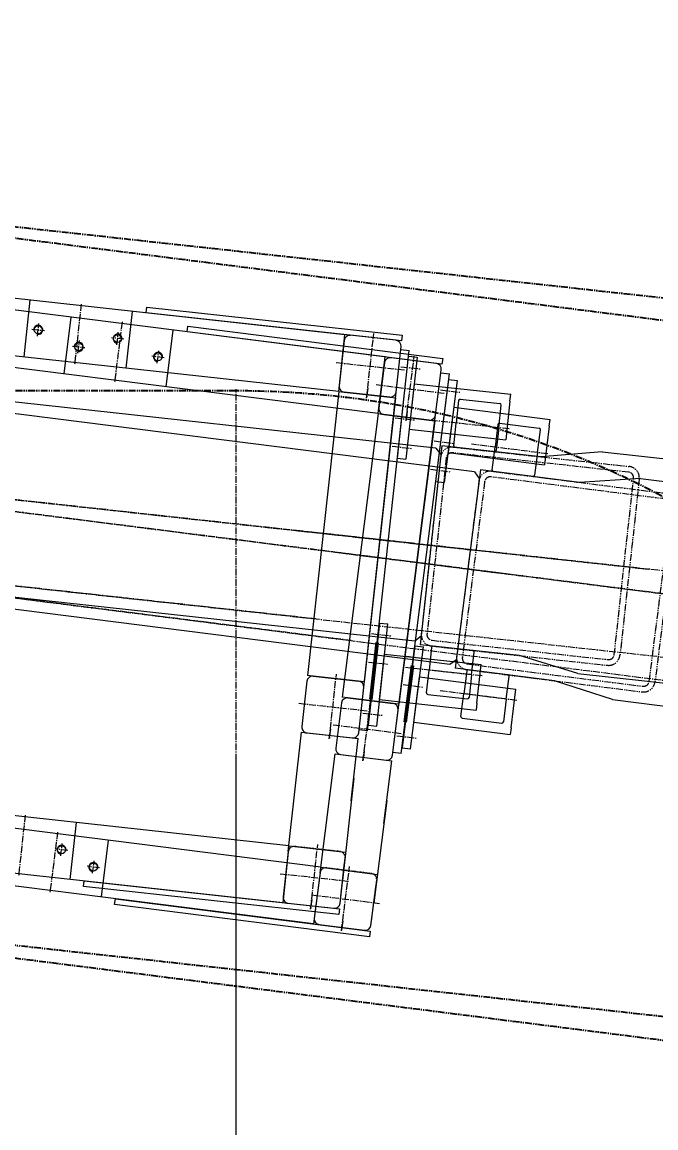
# Model space of a CAD drawing. Header units: millimetres. Extents: x -50460 to 50460, y -35640 to 35640.
# Drawn here: x 17131 to 18241, y -4405 to -2469 of the extents above; entities that cross this region are included whole.
import ezdxf

# ---------------------------------------------------------------- set-up
doc = ezdxf.new("R2010")
doc.units = ezdxf.units.MM
doc.set_wipeout_variables(frame=1)
for name, pattern in [('双点画线', [22, 12, -2, 2, -2, 2, -2]), ('点画线', [18, 12, -2, 2, -2]), ('虚线', [2, 1, -1])]:
    doc.linetypes.add(name, pattern=pattern)
doc.layers.get('0').update_dxf_attribs({"lineweight": 35})
for name, color, linetype, lineweight in [('1', 4, 'Continuous', 18), ('7', 30, '双点画线', 18), ('ACADSichtbare Kanten(DIN_Schmid)', 7, 'Continuous', 50), ('EB0', 7, 'Continuous', 15), ('EB0_1', 7, 'Continuous', 15), ('中心线层', 1, '点画线', 18), ('尺寸线层', 4, 'Continuous', 18), ('粗实线层', 7, 'Continuous', 15), ('粗实线层_1', 7, 'Continuous', 15), ('虚线层', 100, '虚线', 18)]:
    doc.layers.add(name, color=color, linetype=linetype, lineweight=lineweight)
doc.styles.get("Standard").update_dxf_attribs({"font": ''})
doc.styles.get('Standard').set_extended_font_data('宋体')
doc.dimstyles.new('AM_DEMATIC$0', dxfattribs={"dimscale": 120, "dimtxt": 3, "dimasz": 1.5, "dimexe": 1, "dimexo": 0, "dimgap": 1, "dimtad": 1, "dimdsep": 46, "dimtxsty": 'Standard', "dimblk": '_CAXARROW', "dimcen": 0, "dimdle": 3, "dimclrd": 256, "dimclre": 256, "dimclrt": 2, "dimadec": 0, "dimazin": 2, "dimtfac": 0.707107, "dimtdec": 3, "dimtmove": 0, "dimatfit": 3, "dimfxl": 1, "dimfrac": 2, "dimtolj": 1, "dimlwd": 18, "dimarcsym": 0})

# ---------------------------------------------------------------- blocks, each defined once
blk = doc.blocks.new('*X513')
at = {"layer": '尺寸线层', "linetype": 'Continuous', "lineweight": 18, "transparency": 16777216}
for points in [[(22089.9, -1589.7), (22112.4, -1769.7), (22067.4, -1769.7)], [(22089.9, -15589.7), (22112.4, -15409.7), (22067.4, -15409.7)]]:
    blk.add_hatch(color=256, dxfattribs=at).paths.add_polyline_path(points, flags=0)
at = {"layer": '尺寸线层', "transparency": 16777216}
for p, q in [((14580.3, -1589.7), (22209.9, -1589.7)), ((14580.3, -15589.7), (22209.9, -15589.7))]:
    blk.add_line(p, q, dxfattribs=at)
at = {"layer": '尺寸线层', "linetype": 'Continuous', "lineweight": 18, "transparency": 16777216}
blk.add_line((22089.9, -1589.7), (22089.9, -15589.7), dxfattribs=at)
at = {"layer": '尺寸线层', "color": 2, "transparency": 16777216, "insert": (21789.9, -8576.7), "char_height": 360, "width": 2392, "attachment_point": 5, "rotation": 90, "line_spacing_factor": 1.37}
blk.add_mtext('14000', dxfattribs=at)
blk = doc.blocks.new('_CAXARROW')
blk.add_hatch(color=0).paths.add_polyline_path([(0, 0), (-1, 0.125), (-1, -0.125)], flags=0)
blk = doc.blocks.new('*X568')
at = {"layer": '中心线层', "linetype": '点画线', "lineweight": 18}
blk.add_line((-93.4, -301.6), (1664, -494.3), dxfattribs=at)
blk = doc.blocks.new('*X570')
at = {"layer": '1', "linetype": '点画线', "lineweight": 18}
for p, q in [((-10.9, 1.2), (10.9, -1.2)), ((-1.2, -10.9), (1.2, 10.9))]:
    blk.add_line(p, q, dxfattribs=at)
at = {"layer": 'EB0'}
blk.add_circle((0, 0), 6.92, dxfattribs=at)
blk.add_arc((0, 0), 8, 263.7431, 183.7431, dxfattribs=at)
blk = doc.blocks.new('*X571')
at = {"layer": '1', "linetype": '点画线', "lineweight": 18}
for p, q in [((10.9, -1.2), (-10.9, 1.2)), ((-1.2, -10.9), (1.2, 10.9))]:
    blk.add_line(p, q, dxfattribs=at)
at = {"layer": 'EB0'}
blk.add_circle((0, 0), 6.92, dxfattribs=at)
blk.add_arc((0, 0), 8, 343.7431, 263.7431, dxfattribs=at)
blk = doc.blocks.new('*X573')
at = {"layer": '1', "linetype": '点画线', "lineweight": 18}
for p, q in [((10.9, -1.2), (-10.9, 1.2)), ((-1.2, -10.9), (1.2, 10.9))]:
    blk.add_line(p, q, dxfattribs=at)
at = {"layer": 'EB0'}
blk.add_circle((0, 0), 6.92, dxfattribs=at)
blk.add_arc((0, 0), 8, 343.7431, 263.7431, dxfattribs=at)
blk = doc.blocks.new('*X569')
at = {"layer": 'EB0'}
for p, q in [((1350.1, -72.6), (8.2, 74.6)), ((1339.2, -172), (-2.7, -24.9)), ((1339.2, -172), (1350.1, -72.6)), ((1252, -967.2), (-89.9, -820.1)), ((1241.1, -1066.6), (-100.8, -919.5)), ((1252, -967.2), (1241.1, -1066.6))]:
    blk.add_line(p, q, dxfattribs=at)
at = {"layer": 'EB0', "color": 7}
for p, q in [((798.4, -12.1), (787.5, -111.5)), ((977.4, -31.7), (966.5, -131.1)), ((879.3, -926.3), (868.4, -1025.8))]:
    blk.add_line(p, q, dxfattribs=at)
at = {"layer": '中心线层', "linetype": '点画线', "lineweight": 18}
for p, q in [((888.2, -18.9), (876.7, -124.3)), ((790.1, -913.6), (778.6, -1018.9))]:
    blk.add_line(p, q, dxfattribs=at)
for points in [[(812, -71.9), (812.4, -72), (812.8, -72), (813.3, -72), (813.7, -71.9), (814.1, -71.9), (814.5, -71.8), (814.9, -71.7), (815.3, -71.6), (815.7, -71.5), (816.1, -71.3), (816.5, -71.1), (816.8, -70.9), (817.2, -70.7), (817.5, -70.5), (817.9, -70.2), (818.2, -69.9), (818.5, -69.7), (818.8, -69.4), (819.1, -69), (819.3, -68.7), (819.6, -68.4), (819.8, -68), (820, -67.6), (820.2, -67.3), (820.3, -66.9), (820.5, -66.5), (820.6, -66.1), (820.7, -65.7), (820.8, -65.3), (820.8, -64.8), (812, -71.9), (812.1, -70.8), (806, -63.2), (806, -63.6), (806, -63.9), (806, -64.3), (806, -64.7), (806, -65), (806.1, -65.4), (806.2, -65.7), (806.3, -66.1), (806.4, -66.4), (806.5, -66.8), (806.7, -67.1), (806.9, -67.4), (807.1, -67.7), (807.3, -68), (807.5, -68.3), (807.7, -68.6), (808, -68.8), (808.2, -69.1), (808.5, -69.3), (808.8, -69.6), (809.1, -69.8), (809.4, -69.9), (809.7, -70.1), (810, -70.3), (810.4, -70.4), (810.7, -70.5), (811, -70.6), (811.4, -70.7), (811.8, -70.8), (812.1, -70.8), (806, -63.2), (804.9, -63.1), (813.7, -56), (813.3, -56), (812.9, -56), (812.5, -56), (812.1, -56), (811.7, -56.1), (811.2, -56.1), (810.8, -56.2), (810.4, -56.4), (810, -56.5), (809.6, -56.6), (809.3, -56.8), (808.9, -57), (808.5, -57.2), (808.2, -57.5), (807.9, -57.7), (807.5, -58), (807.2, -58.3), (806.9, -58.6), (806.7, -58.9), (806.4, -59.2), (806.2, -59.6), (806, -59.9), (805.8, -60.3), (805.6, -60.7), (805.4, -61.1), (805.3, -61.5), (805.2, -61.9), (805.1, -62.3), (805, -62.7), (804.9, -63.1), (820.8, -64.8), (820.9, -64.4), (820.9, -64), (820.9, -63.6), (820.8, -63.2), (820.8, -62.8), (820.7, -62.3), (820.6, -61.9), (820.5, -61.5), (820.4, -61.1), (820.2, -60.8), (820, -60.4), (819.8, -60), (819.6, -59.6), (819.4, -59.3), (819.1, -59), (818.8, -58.6), (818.6, -58.3), (818.2, -58.1), (817.9, -57.8), (817.6, -57.5), (817.3, -57.3), (816.9, -57.1), (816.5, -56.9), (816.2, -56.7), (815.8, -56.5), (815.4, -56.4), (815, -56.3), (814.6, -56.2), (814.2, -56.1)], [(944.1, -78.4), (944, -78.8), (944, -79.2), (944, -79.6), (944.1, -80), (944.1, -80.4), (944.2, -80.9), (944.3, -81.3), (944.4, -81.7), (944.6, -82.1), (944.7, -82.5), (944.9, -82.8), (945.1, -83.2), (945.3, -83.6), (945.5, -83.9), (945.8, -84.2), (946.1, -84.6), (946.4, -84.9), (946.7, -85.2), (947, -85.4), (947.3, -85.7), (947.6, -85.9), (948, -86.1), (948.4, -86.3), (948.7, -86.5), (949.1, -86.7), (949.5, -86.8), (949.9, -86.9), (950.3, -87), (950.7, -87.1), (951.2, -87.2), (951.2, -87.2), (951.3, -86.1), (951.3, -86.1), (951.6, -86.1), (952, -86.1), (952.4, -86.1), (952.7, -86.1), (953.1, -86.1), (953.4, -86), (953.8, -85.9), (954.1, -85.8), (954.5, -85.7), (954.8, -85.6), (955.1, -85.4), (955.5, -85.2), (955.8, -85), (956.1, -84.8), (956.4, -84.6), (956.6, -84.4), (956.9, -84.1), (957.2, -83.9), (957.4, -83.6), (957.6, -83.3), (957.8, -83), (958, -82.7), (958.2, -82.4), (958.3, -82.1), (958.5, -81.7), (958.6, -81.4), (958.7, -81.1), (958.8, -80.7), (958.9, -80.3), (958.9, -80), (958.9, -80), (960, -80.1), (960, -80.1), (960, -79.7), (960, -79.3), (960, -78.8), (960, -78.4), (959.9, -78), (959.9, -77.6), (959.8, -77.2), (959.7, -76.8), (959.5, -76.4), (959.4, -76), (959.2, -75.6), (959, -75.3), (958.8, -74.9), (958.5, -74.6), (958.3, -74.2), (958, -73.9), (957.7, -73.6), (957.4, -73.3), (957.1, -73), (956.8, -72.8), (956.4, -72.5), (956.1, -72.3), (955.7, -72.1), (955.3, -71.9), (954.9, -71.8), (954.5, -71.6), (954.1, -71.5), (953.7, -71.4), (953.3, -71.3), (952.9, -71.3), (952.9, -71.3), (952.5, -71.2), (952.1, -71.2), (951.7, -71.2), (951.2, -71.3), (950.8, -71.3), (950.4, -71.4), (950, -71.5), (949.6, -71.6), (949.2, -71.7), (948.8, -71.9), (948.4, -72.1), (948.1, -72.3), (947.7, -72.5), (947.4, -72.7), (947, -73), (946.7, -73.3), (946.4, -73.5), (946.1, -73.9), (945.8, -74.2), (945.6, -74.5), (945.3, -74.8), (945.1, -75.2), (944.9, -75.6), (944.7, -75.9), (944.6, -76.3), (944.4, -76.7), (944.3, -77.1), (944.2, -77.5), (944.1, -77.9)], [(846, -973), (846, -973.4), (845.9, -973.8), (846, -974.3), (846, -974.7), (846, -975.1), (846.1, -975.5), (846.2, -975.9), (846.3, -976.3), (846.5, -976.7), (846.6, -977.1), (846.8, -977.5), (847, -977.8), (847.2, -978.2), (847.5, -978.5), (847.7, -978.9), (848, -979.2), (848.3, -979.5), (848.6, -979.8), (848.9, -980.1), (849.2, -980.3), (849.6, -980.6), (849.9, -980.8), (850.3, -981), (850.7, -981.2), (851, -981.3), (851.4, -981.5), (851.8, -981.6), (852.3, -981.7), (852.7, -981.8), (853.1, -981.8), (853.1, -981.8), (853.2, -980.7), (853.2, -980.7), (853.6, -980.8), (853.9, -980.8), (854.3, -980.8), (854.6, -980.8), (855, -980.7), (855.4, -980.6), (855.7, -980.6), (856.1, -980.5), (856.4, -980.3), (856.7, -980.2), (857.1, -980), (857.4, -979.9), (857.7, -979.7), (858, -979.5), (858.3, -979.3), (858.6, -979), (858.8, -978.8), (859.1, -978.5), (859.3, -978.2), (859.5, -978), (859.7, -977.7), (859.9, -977.4), (860.1, -977), (860.3, -976.7), (860.4, -976.4), (860.5, -976), (860.6, -975.7), (860.7, -975.3), (860.8, -975), (860.8, -974.6), (860.8, -974.6), (861.9, -974.7), (861.9, -974.7), (861.9, -974.3), (861.9, -973.9), (861.9, -973.5), (861.9, -973.1), (861.9, -972.7), (861.8, -972.2), (861.7, -971.8), (861.6, -971.4), (861.4, -971), (861.3, -970.6), (861.1, -970.3), (860.9, -969.9), (860.7, -969.5), (860.4, -969.2), (860.2, -968.9), (859.9, -968.5), (859.6, -968.2), (859.3, -967.9), (859, -967.7), (858.7, -967.4), (858.3, -967.2), (858, -967), (857.6, -966.8), (857.2, -966.6), (856.8, -966.4), (856.5, -966.3), (856.1, -966.2), (855.6, -966.1), (855.2, -966), (854.8, -965.9), (854.8, -965.9), (854.4, -965.9), (854, -965.9), (853.6, -965.9), (853.1, -965.9), (852.7, -966), (852.3, -966), (851.9, -966.1), (851.5, -966.3), (851.1, -966.4), (850.7, -966.5), (850.3, -966.7), (850, -966.9), (849.6, -967.1), (849.3, -967.4), (848.9, -967.6), (848.6, -967.9), (848.3, -968.2), (848, -968.5), (847.8, -968.8), (847.5, -969.1), (847.3, -969.5), (847, -969.8), (846.8, -970.2), (846.7, -970.6), (846.5, -971), (846.4, -971.4), (846.2, -971.8), (846.1, -972.2), (846.1, -972.6)]]:
    blk.add_wipeout(points).dxf.layer = 'EB0'
at = {"layer": 'EB0'}
for name, p in [('*X570', (812.9, -64)), ('*X571', (952, -79.2)), ('*X573', (853.9, -973.9))]:
    blk.add_blockref(name, p, dxfattribs=at)
blk = doc.blocks.new('*X578')
at = {"layer": 'ACADSichtbare Kanten(DIN_Schmid)', "linetype": 'Continuous', "lineweight": 50}
blk.add_line((15, -459.6), (4.1, -559), dxfattribs=at)
at = {"layer": 'EB0'}
blk.add_line((-26.1, -697), (-45.7, -876), dxfattribs=at)
at = {"layer": 'EB0_1'}
blk.add_line((3.1, -568.5), (1.3, -584.4), dxfattribs=at)
at = {"layer": '中心线层'}
for p, q in [((-3.5, -31.7), (8.9, 81.4)), ((-68.9, -628.2), (-56.5, -515)), ((-101.6, -926.4), (-89.2, -813.2))]:
    blk.add_line(p, q, dxfattribs=at)
at = {"layer": '中心线层', "linetype": '点画线', "lineweight": 18}
for p, q in [((-56.7, 30.6), (62.9, 17.5)), ((-1.6, -14.4), (-3.5, -31.8)), ((79.3, -286.1), (-121.6, -264)), ((-122.1, -565.8), (-2.5, -578.9)), ((-67, -610.8), (-68.9, -628.2)), ((-154.8, -864), (-35.2, -877.1)), ((-99.7, -909), (-101.6, -926.4))]:
    blk.add_line(p, q, dxfattribs=at)
at = {"layer": '粗实线层'}
for p, q in [((47.9, 69.5), (-31.7, 78.2)), ((-42.7, 69.3), (-51.4, -10.2)), ((48, -21.1), (56.7, 58.4)), ((-16.9, -612.5), (56.2, 53.5)), ((-1.9, -614.2), (71.1, 51.8)), ((56.2, 53.5), (71.1, 51.8)), ((-52.5, -20.1), (-107, -517.2)), ((-52.5, -20.1), (-42.6, -21.2)), ((37, -29.9), (-42.6, -21.2)), ((-42.6, -21.2), (37, -29.9)), ((46.9, -31), (-7.6, -528.1)), ((37, -29.9), (46.9, -31)), ((-97.1, -518.2), (-107, -517.2)), ((-97.1, -518.2), (-17.5, -527)), ((-17.5, -527), (-97.1, -518.2)), ((-108.1, -527.1), (-116.8, -606.6)), ((-7.6, -528.1), (-17.5, -527)), ((-17.4, -617.5), (-8.7, -538)), ((-140.8, -825.3), (-117.9, -616.6)), ((-108, -617.6), (-28.4, -626.4)), ((-1.9, -614.2), (-16.9, -612.5)), ((-30.5, -736.8), (-18.5, -627.5)), ((-140.8, -825.3), (-149.5, -904.8)), ((-50.1, -915.7), (-41.4, -836.2)), ((-140.7, -915.9), (-61.1, -924.6))]:
    blk.add_line(p, q, dxfattribs=at)
for centre, start, end in [((-32.8, 68.2), 83.7431, 173.7431), ((46.8, 59.5), 353.7431, 83.7431), ((-41.5, -11.3), 173.7431, 263.7431), ((38, -20), 263.7431, 353.7431), ((-98.1, -528.2), 83.7431, 173.7431), ((-18.6, -536.9), 353.7431, 83.7431), ((-106.9, -607.7), 173.7431, 263.7431), ((-27.3, -616.4), 263.7431, 353.7431), ((-139.6, -905.9), 173.7431, 263.7431), ((-60, -914.6), 263.7431, 353.7431)]:
    blk.add_arc(centre, 10, start, end, dxfattribs=at)
at = {"layer": '粗实线层_1'}
for p, q in [((-117.9, -616.6), (-18.5, -627.5)), ((-139.7, -815.4), (-40.3, -826.3))]:
    blk.add_line(p, q, dxfattribs=at)
at = {"layer": '虚线层'}
for p, q in [((-50.2, -825.2), (-129.8, -816.5)), ((-49, -905.8), (-42.5, -846.1))]:
    blk.add_line(p, q, dxfattribs=at)
for centre, start, end in [((-130.8, -826.4), 83.7431, 173.7431), ((-51.3, -835.1), 353.7431, 83.7431)]:
    blk.add_arc(centre, 10, start, end, dxfattribs=at)
blk = doc.blocks.new('*X580')
at = {"layer": 'EB0'}
for p, q in [((-448.4, 39.1), (-447.3, 49)), ((-1.1, -9.9), (-448.4, 39.1)), ((-447.3, 49), (0, 0)), ((0, 0), (-1.1, -9.9))]:
    blk.add_line(p, q, dxfattribs=at)
blk = doc.blocks.new('*X582')
at = {"layer": 'EB0'}
for p, q in [((-448.4, 39.1), (-447.3, 49)), ((-1.1, -9.9), (-448.4, 39.1)), ((-447.3, 49), (0, 0)), ((0, 0), (-1.1, -9.9))]:
    blk.add_line(p, q, dxfattribs=at)
blk = doc.blocks.new('*X588')
at = {"layer": '粗实线层'}
for p, q in [((-154.5, 150.7), (-163.2, 71.2)), ((-154.5, 150.7), (14.5, 132.2)), ((13.2, 120.3), (5.8, 52.7)), ((13.2, 120.3), (14.5, 132.2)), ((-163.2, 71.2), (5.8, 52.7))]:
    blk.add_line(p, q, dxfattribs=at)
blk = doc.blocks.new('*X587')
at = {"layer": '中心线层', "linetype": '点画线', "lineweight": 18}
for p, q in [((-193.5, 182.2), (-157.8, 178.3)), ((-203.3, 92.7), (-167.6, 88.8)), ((-208.8, 43), (-173.1, 39.1))]:
    blk.add_line(p, q, dxfattribs=at)
at = {"layer": '中心线层'}
blk.add_line((-3.6, 73.3), (-137.9, 88.1), dxfattribs=at)
at = {"layer": '粗实线层'}
for p, q in [((-199.3, 21.9), (-179.7, 200.8)), ((-164.8, 199.1), (-184.4, 20.2)), ((-179.7, 200.8), (-164.8, 199.1)), ((-92.1, 123.3), (-96.5, 83.5)), ((-89.3, 125.5), (-19.8, 117.9)), ((-21.9, 75.3), (-17.6, 115.1)), ((-100.8, 43.7), (-96.5, 83.5)), ((-21.9, 75.3), (-26.3, 35.6)), ((-29, 33.4), (-98.6, 41)), ((-199.3, 21.9), (-184.4, 20.2))]:
    blk.add_line(p, q, dxfattribs=at)
for centre, start, end in [((-89.6, 123), 83.7431, 173.7431), ((-20.1, 115.4), 353.7431, 83.7431), ((-98.3, 43.5), 173.743, 263.7431), ((-28.8, 35.8), 263.7432, 353.7431)]:
    blk.add_arc(centre, 2.5, start, end, dxfattribs=at)
at = {"layer": '粗实线层_1'}
blk.add_blockref('*X588', (-15.4, 1.7), dxfattribs=at)
blk = doc.blocks.new('*X590')
at = {"layer": '粗实线层'}
for p, q in [((-183.5, -113.7), (-174.8, -34.2)), ((-174.8, -34.2), (-5.8, -52.7)), ((-13.2, -120.3), (-5.8, -52.7)), ((-183.5, -113.7), (-14.5, -132.2)), ((-13.2, -120.3), (-14.5, -132.2))]:
    blk.add_line(p, q, dxfattribs=at)
blk = doc.blocks.new('*X589')
at = {"layer": '中心线层', "linetype": '点画线', "lineweight": 18}
for p, q in [((-213.2, 3.3), (-177.4, -0.7)), ((-218.6, -46.5), (-182.9, -50.4)), ((-40.2, -68.5), (-109.8, -60.9)), ((-40.2, -68.5), (-109.8, -60.9)), ((-228.4, -135.9), (-192.7, -139.8))]:
    blk.add_line(p, q, dxfattribs=at)
at = {"layer": '中心线层'}
blk.add_line((-19.4, -70.8), (-153.7, -56.1), dxfattribs=at)
at = {"layer": '粗实线层'}
for p, q in [((-199.3, 21.9), (-218.9, -157.1)), ((-204, -158.7), (-184.4, 20.2)), ((-199.3, 21.9), (-184.4, 20.2)), ((-35.6, -26.3), (-105.1, -18.7)), ((-107.9, -20.9), (-112.3, -60.6)), ((-37.7, -68.8), (-33.4, -29)), ((-116.6, -100.4), (-112.3, -60.6)), ((-37.7, -68.8), (-42.1, -108.6)), ((-114.4, -103.1), (-44.8, -110.8)), ((-218.9, -157.1), (-204, -158.7))]:
    blk.add_line(p, q, dxfattribs=at)
for centre, start, end in [((-105.4, -21.1), 83.7432, 173.7435), ((-35.9, -28.8), 353.7432, 83.7431), ((-114.1, -100.7), 173.7431, 263.7431), ((-44.6, -108.3), 263.7432, 353.7432)]:
    blk.add_arc(centre, 2.5, start, end, dxfattribs=at)
at = {"layer": '粗实线层_1'}
blk.add_blockref('*X590', (-15.4, 1.7), dxfattribs=at)
blk = doc.blocks.new('*X591')
at = {"layer": '7'}
for p, q in [((2392.2, 77.7), (2358.4, -230.4)), ((2721.3, 51.7), (2413.2, 85.5)), ((2414.3, 95.4), (2722.4, 61.7)), ((2402.2, 76.7), (2368.4, -231.5)), ((2696.4, -267.5), (2730.2, 40.7)), ((2740.1, 39.6), (2706.4, -268.6)), ((2377.2, -242.5), (2685.4, -276.3)), ((2376.1, -252.5), (2684.3, -286.3))]:
    blk.add_line(p, q, dxfattribs=at)
for centre, radius, start, end in [((2412.1, 75.6), 20, 83.7431, 173.7431), ((2412.1, 75.6), 10, 83.7431, 173.7431), ((2720.3, 41.8), 20, 353.7431, 83.7431), ((2720.3, 41.8), 10, 353.7432, 83.7431), ((2378.3, -232.6), 20, 173.7431, 263.7431), ((2378.3, -232.6), 10, 173.7431, 263.7431), ((2686.5, -266.4), 20, 263.7431, 353.7431), ((2686.5, -266.4), 10, 263.7431, 353.7431)]:
    blk.add_arc(centre, radius, start, end, dxfattribs=at)
at = {"layer": '中心线层', "linetype": '点画线', "lineweight": 18}
blk.add_line((2338.5, -72.3), (2756.2, -118.1), dxfattribs=at)
blk = doc.blocks.new('*X567')
at = {"layer": 'EB0'}
for name, p in [('*X568', (-736.6, 392.6)), ('*X587', (1000.4, 36.2)), ('*X589', (968.8, -252.1))]:
    blk.add_blockref(name, p, dxfattribs=at)
blk.add_blockref('*X569', (-641, 346.9), dxfattribs=at)
at = {"layer": '中心线层'}
blk.add_line((657.6, -223), (-690.3, -75.2), dxfattribs=at)
at = {"layer": 'EB0'}
for name, p in [('*X580', (809.6, 273.4)), ('*X578', (750.7, 195.1)), ('*X582', (699.5, -730.6))]:
    blk.add_blockref(name, p, dxfattribs=at)
at = {"layer": '粗实线层_1'}
blk.add_blockref('*X591', (-1515.5, -17.9), dxfattribs=at)
blk = doc.blocks.new('*X592')
at = {"layer": 'EB0_1'}
for p, q in [((-741.9, 252.4), (-2441.7, 438.7)), ((-731.4, 256.2), (-769.6, -91.7)), ((-741.9, 252.4), (-733.1, 241.3)), ((-557.5, 237.2), (-731.4, 256.2)), ((-450.9, 245.6), (-557.5, 237.2)), ((-450.9, 245.6), (1.4, 196)), ((-779, -85.6), (-2478.8, 100.8)), ((-767.9, -76.8), (-779, -85.6)), ((-595.6, -110.7), (-769.6, -91.7)), ((-493.4, -142.1), (-595.6, -110.7)), ((-493.4, -142.1), (-41.1, -191.7))]:
    blk.add_line(p, q, dxfattribs=at)
at = {"layer": '中心线层'}
blk.add_line((201.2, -22.1), (-3507.7, 384.6), dxfattribs=at)
blk = doc.blocks.new('*X566')
at = {"layer": '尺寸线层'}
blk.add_blockref('*X567', (-1506, 165.1), dxfattribs=at)
at = {"layer": '7', "linetype": '双点画线', "lineweight": 25}
for p, q in [((-4267.1, 945.7), (867.2, 382.8)), ((-4403.3, -296.9), (731, -859.8))]:
    blk.add_line(p, q, dxfattribs=at)
at = {"layer": '中心线层', "linetype": '点画线', "lineweight": 18}
blk.add_line((-4378, 329.1), (817.6, -240.5), dxfattribs=at)
at = {"layer": '粗实线层'}
blk.add_blockref('*X592', (104.4, -11.4), dxfattribs=at)
blk = doc.blocks.new('*X601')
at = {"layer": '中心线层', "linetype": '点画线', "lineweight": 18}
blk.add_line((-98.5, -300), (1655.4, -522.2), dxfattribs=at)
blk = doc.blocks.new('*X603')
at = {"layer": '1', "linetype": '点画线', "lineweight": 18}
for p, q in [((-10.9, 1.4), (10.9, -1.4)), ((-1.4, -10.9), (1.4, 10.9))]:
    blk.add_line(p, q, dxfattribs=at)
at = {"layer": 'EB0'}
blk.add_circle((0, 0), 6.92, dxfattribs=at)
blk.add_arc((0, 0), 8, 262.7792, 182.7792, dxfattribs=at)
blk = doc.blocks.new('*X604')
at = {"layer": '1', "linetype": '点画线', "lineweight": 18}
for p, q in [((10.9, -1.4), (-10.9, 1.4)), ((-1.4, -10.9), (1.4, 10.9))]:
    blk.add_line(p, q, dxfattribs=at)
at = {"layer": 'EB0'}
blk.add_circle((0, 0), 6.92, dxfattribs=at)
blk.add_arc((0, 0), 8, 342.7792, 262.7792, dxfattribs=at)
blk = doc.blocks.new('*X606')
at = {"layer": '1', "linetype": '点画线', "lineweight": 18}
for p, q in [((10.9, -1.4), (-10.9, 1.4)), ((-1.4, -10.9), (1.4, 10.9))]:
    blk.add_line(p, q, dxfattribs=at)
at = {"layer": 'EB0'}
blk.add_circle((0, 0), 6.92, dxfattribs=at)
blk.add_arc((0, 0), 8, 342.7792, 262.7792, dxfattribs=at)
blk = doc.blocks.new('*X602')
at = {"layer": 'EB0'}
for p, q in [((1348.7, -95.3), (9.4, 74.4)), ((1336.2, -194.5), (-3.1, -24.8)), ((1336.2, -194.5), (1348.7, -95.3)), ((1235.6, -988.1), (-103.7, -818.5)), ((1223, -1087.3), (-116.3, -917.7)), ((1235.6, -988.1), (1223, -1087.3))]:
    blk.add_line(p, q, dxfattribs=at)
at = {"layer": 'EB0', "color": 7}
for p, q in [((798.1, -25.5), (785.5, -124.7)), ((976.7, -48.1), (964.1, -147.4)), ((863.6, -941), (851, -1040.2))]:
    blk.add_line(p, q, dxfattribs=at)
at = {"layer": '中心线层', "linetype": '点画线', "lineweight": 18}
for p, q in [((887.8, -33.9), (874.5, -139)), ((774.7, -926.7), (761.3, -1031.9))]:
    blk.add_line(p, q, dxfattribs=at)
for points in [[(810.7, -85.6), (811.1, -85.6), (811.5, -85.6), (811.9, -85.6), (812.3, -85.6), (812.8, -85.6), (813.2, -85.5), (813.6, -85.4), (814, -85.3), (814.4, -85.2), (814.8, -85), (815.2, -84.8), (815.5, -84.7), (815.9, -84.4), (816.2, -84.2), (816.6, -84), (816.9, -83.7), (817.2, -83.4), (817.5, -83.1), (817.8, -82.8), (818, -82.5), (818.3, -82.1), (818.5, -81.8), (818.7, -81.4), (818.9, -81), (819.1, -80.7), (819.2, -80.3), (819.4, -79.9), (819.5, -79.5), (819.6, -79.1), (819.6, -78.6), (810.7, -85.6), (810.8, -84.5), (804.8, -76.8), (804.8, -77.1), (804.8, -77.5), (804.8, -77.9), (804.8, -78.2), (804.8, -78.6), (804.9, -78.9), (805, -79.3), (805.1, -79.6), (805.2, -80), (805.3, -80.3), (805.4, -80.6), (805.6, -81), (805.8, -81.3), (806, -81.6), (806.2, -81.9), (806.4, -82.2), (806.7, -82.4), (806.9, -82.7), (807.2, -82.9), (807.5, -83.1), (807.8, -83.4), (808.1, -83.6), (808.4, -83.7), (808.7, -83.9), (809.1, -84), (809.4, -84.2), (809.7, -84.3), (810.1, -84.4), (810.5, -84.4), (810.8, -84.5), (804.8, -76.8), (803.7, -76.6), (812.7, -69.7), (812.3, -69.7), (811.8, -69.6), (811.4, -69.6), (811, -69.7), (810.6, -69.7), (810.2, -69.8), (809.8, -69.9), (809.4, -70), (809, -70.1), (808.6, -70.3), (808.2, -70.4), (807.8, -70.6), (807.5, -70.8), (807.1, -71.1), (806.8, -71.3), (806.5, -71.6), (806.1, -71.9), (805.8, -72.2), (805.6, -72.5), (805.3, -72.8), (805.1, -73.1), (804.8, -73.5), (804.6, -73.9), (804.4, -74.2), (804.3, -74.6), (804.1, -75), (804, -75.4), (803.9, -75.8), (803.8, -76.2), (803.7, -76.6), (819.6, -78.6), (819.7, -78.2), (819.7, -77.8), (819.7, -77.4), (819.7, -77), (819.6, -76.6), (819.5, -76.1), (819.4, -75.7), (819.3, -75.3), (819.2, -74.9), (819.1, -74.5), (818.9, -74.2), (818.7, -73.8), (818.5, -73.4), (818.2, -73.1), (818, -72.7), (817.7, -72.4), (817.5, -72.1), (817.2, -71.8), (816.8, -71.5), (816.5, -71.3), (816.2, -71), (815.8, -70.8), (815.5, -70.6), (815.1, -70.4), (814.7, -70.2), (814.3, -70.1), (813.9, -70), (813.5, -69.9), (813.1, -69.8)], [(942.6, -94.2), (942.6, -94.6), (942.6, -95.1), (942.6, -95.5), (942.6, -95.9), (942.6, -96.3), (942.7, -96.7), (942.8, -97.1), (942.9, -97.5), (943, -97.9), (943.2, -98.3), (943.4, -98.7), (943.6, -99.1), (943.8, -99.4), (944, -99.8), (944.2, -100.1), (944.5, -100.5), (944.8, -100.8), (945.1, -101.1), (945.4, -101.3), (945.7, -101.6), (946.1, -101.9), (946.4, -102.1), (946.8, -102.3), (947.2, -102.5), (947.5, -102.6), (947.9, -102.8), (948.3, -102.9), (948.7, -103), (949.1, -103.1), (949.6, -103.2), (949.6, -103.2), (949.7, -102.1), (949.7, -102.1), (950.1, -102.1), (950.4, -102.2), (950.8, -102.1), (951.1, -102.1), (951.5, -102.1), (951.9, -102), (952.2, -102), (952.6, -101.9), (952.9, -101.7), (953.2, -101.6), (953.6, -101.5), (953.9, -101.3), (954.2, -101.1), (954.5, -100.9), (954.8, -100.7), (955.1, -100.5), (955.4, -100.2), (955.6, -100), (955.9, -99.7), (956.1, -99.4), (956.3, -99.1), (956.5, -98.8), (956.7, -98.5), (956.8, -98.2), (957, -97.9), (957.1, -97.5), (957.2, -97.2), (957.3, -96.8), (957.4, -96.5), (957.4, -96.1), (957.4, -96.1), (958.5, -96.2), (958.5, -96.2), (958.5, -95.8), (958.6, -95.4), (958.6, -95), (958.5, -94.6), (958.5, -94.2), (958.4, -93.7), (958.3, -93.3), (958.2, -92.9), (958.1, -92.5), (957.9, -92.1), (957.8, -91.8), (957.6, -91.4), (957.4, -91), (957.1, -90.7), (956.9, -90.3), (956.6, -90), (956.3, -89.7), (956, -89.4), (955.7, -89.1), (955.4, -88.9), (955.1, -88.6), (954.7, -88.4), (954.4, -88.2), (954, -88), (953.6, -87.8), (953.2, -87.7), (952.8, -87.6), (952.4, -87.4), (952, -87.4), (951.6, -87.3), (951.6, -87.3), (951.2, -87.3), (950.7, -87.2), (950.3, -87.2), (949.9, -87.3), (949.5, -87.3), (949.1, -87.4), (948.7, -87.5), (948.3, -87.6), (947.9, -87.7), (947.5, -87.9), (947.1, -88), (946.7, -88.2), (946.4, -88.4), (946, -88.7), (945.7, -88.9), (945.3, -89.2), (945, -89.5), (944.7, -89.8), (944.5, -90.1), (944.2, -90.4), (944, -90.7), (943.7, -91.1), (943.5, -91.5), (943.3, -91.8), (943.2, -92.2), (943, -92.6), (942.9, -93), (942.8, -93.4), (942.7, -93.8)], [(829.5, -987.1), (829.5, -987.5), (829.4, -987.9), (829.4, -988.3), (829.5, -988.8), (829.5, -989.2), (829.6, -989.6), (829.7, -990), (829.8, -990.4), (829.9, -990.8), (830.1, -991.2), (830.2, -991.6), (830.4, -991.9), (830.6, -992.3), (830.9, -992.7), (831.1, -993), (831.4, -993.3), (831.7, -993.6), (832, -993.9), (832.3, -994.2), (832.6, -994.5), (832.9, -994.7), (833.3, -994.9), (833.7, -995.1), (834, -995.3), (834.4, -995.5), (834.8, -995.7), (835.2, -995.8), (835.6, -995.9), (836, -996), (836.4, -996), (836.4, -996), (836.6, -995), (836.6, -995), (836.9, -995), (837.3, -995), (837.7, -995), (838, -995), (838.4, -995), (838.7, -994.9), (839.1, -994.8), (839.4, -994.7), (839.8, -994.6), (840.1, -994.5), (840.5, -994.3), (840.8, -994.2), (841.1, -994), (841.4, -993.8), (841.7, -993.6), (842, -993.3), (842.2, -993.1), (842.5, -992.8), (842.7, -992.6), (843, -992.3), (843.2, -992), (843.4, -991.7), (843.5, -991.4), (843.7, -991), (843.8, -990.7), (844, -990.4), (844.1, -990), (844.2, -989.7), (844.3, -989.3), (844.3, -989), (844.3, -989), (845.4, -989.1), (845.4, -989.1), (845.4, -988.7), (845.4, -988.3), (845.4, -987.8), (845.4, -987.4), (845.4, -987), (845.3, -986.6), (845.2, -986.2), (845.1, -985.8), (845, -985.4), (844.8, -985), (844.6, -984.6), (844.5, -984.2), (844.2, -983.9), (844, -983.5), (843.8, -983.2), (843.5, -982.9), (843.2, -982.6), (842.9, -982.3), (842.6, -982), (842.3, -981.7), (841.9, -981.5), (841.6, -981.3), (841.2, -981), (840.9, -980.9), (840.5, -980.7), (840.1, -980.5), (839.7, -980.4), (839.3, -980.3), (838.9, -980.2), (838.4, -980.2), (838.4, -980.2), (838, -980.1), (837.6, -980.1), (837.2, -980.1), (836.8, -980.1), (836.4, -980.2), (835.9, -980.2), (835.5, -980.3), (835.1, -980.4), (834.7, -980.6), (834.3, -980.7), (834, -980.9), (833.6, -981.1), (833.2, -981.3), (832.9, -981.5), (832.5, -981.8), (832.2, -982), (831.9, -982.3), (831.6, -982.6), (831.3, -982.9), (831.1, -983.3), (830.8, -983.6), (830.6, -984), (830.4, -984.3), (830.2, -984.7), (830, -985.1), (829.9, -985.5), (829.8, -985.9), (829.7, -986.3), (829.6, -986.7)]]:
    blk.add_wipeout(points).dxf.layer = 'EB0'
at = {"layer": 'EB0'}
for name, p in [('*X603', (811.7, -77.6)), ('*X604', (950.6, -95.2)), ('*X606', (837.4, -988.1))]:
    blk.add_blockref(name, p, dxfattribs=at)
blk = doc.blocks.new('*X611')
at = {"layer": 'ACADSichtbare Kanten(DIN_Schmid)', "linetype": 'Continuous', "lineweight": 50}
blk.add_line((7.3, -459.8), (-5.3, -559), dxfattribs=at)
at = {"layer": 'EB0'}
blk.add_line((-37.8, -696.5), (-60.5, -875.1), dxfattribs=at)
at = {"layer": 'EB0_1'}
blk.add_line((-6.5, -568.4), (-8.5, -584.3), dxfattribs=at)
at = {"layer": '中心线层'}
for p, q in [((-4, -31.7), (10.3, 81.3)), ((-79.4, -626.9), (-65.1, -514)), ((-117.1, -924.5), (-102.8, -811.6))]:
    blk.add_line(p, q, dxfattribs=at)
at = {"layer": '中心线层', "linetype": '点画线', "lineweight": 18}
for p, q in [((-56.2, 31.6), (63.2, 16.5)), ((-1.8, -14.4), (-4, -31.7)), ((74.5, -287.4), (-126.1, -262)), ((-131.6, -563.7), (-12.2, -578.8)), ((-77.2, -609.6), (-79.4, -627)), ((-169.4, -861.3), (-49.9, -876.4)), ((-114.9, -907.2), (-117.1, -924.6))]:
    blk.add_line(p, q, dxfattribs=at)
at = {"layer": '粗实线层'}
for p, q in [((49, 68.7), (-30.3, 78.7)), ((-41.5, 70), (-51.6, -9.3)), ((-27.2, -612.2), (57.1, 52.5)), ((-12.3, -614.1), (71.9, 50.6)), ((47.6, -21.9), (57.7, 57.5)), ((57.1, 52.5), (71.9, 50.6)), ((-52.8, -19.2), (-115.7, -515.3)), ((-52.8, -19.2), (-42.9, -20.5)), ((36.4, -30.6), (-42.9, -20.5)), ((-42.9, -20.5), (36.4, -30.6)), ((46.4, -31.8), (-16.5, -527.8)), ((36.4, -30.6), (46.4, -31.8)), ((-105.8, -516.5), (-115.7, -515.3)), ((-105.8, -516.5), (-26.4, -526.6)), ((-26.4, -526.6), (-105.8, -516.5)), ((-116.9, -525.2), (-127, -604.6)), ((-27.8, -617.1), (-17.7, -537.8)), ((-16.5, -527.8), (-26.4, -526.6)), ((-154.6, -822.8), (-128.3, -614.5)), ((-118.3, -615.7), (-39, -625.8)), ((-12.3, -614.1), (-27.2, -612.2)), ((-42.9, -736.2), (-29, -627.1)), ((-154.6, -822.8), (-164.7, -902.2)), ((-65.5, -914.8), (-55.4, -835.4)), ((-156, -913.4), (-76.7, -923.4))]:
    blk.add_line(p, q, dxfattribs=at)
for centre, start, end in [((-31.6, 68.8), 82.7792, 172.7792), ((47.8, 58.7), 352.7792, 82.7792), ((-41.7, -10.6), 172.7792, 262.7792), ((37.7, -20.6), 262.7792, 352.7792), ((-107, -526.5), 82.7792, 172.7792), ((-27.7, -536.5), 352.7792, 82.7792), ((-117.1, -605.8), 172.7792, 262.7792), ((-37.7, -615.9), 262.7792, 352.7792), ((-154.8, -903.4), 172.7792, 262.7792), ((-75.4, -913.5), 262.7792, 352.7792)]:
    blk.add_arc(centre, 10, start, end, dxfattribs=at)
at = {"layer": '粗实线层_1'}
for p, q in [((-128.3, -614.5), (-29, -627.1)), ((-153.4, -812.9), (-54.2, -825.5))]:
    blk.add_line(p, q, dxfattribs=at)
at = {"layer": '虚线层'}
for p, q in [((-64.1, -824.2), (-143.5, -814.2)), ((-64.2, -904.8), (-56.7, -845.3))]:
    blk.add_line(p, q, dxfattribs=at)
for centre, start, end in [((-144.7, -824.1), 82.7792, 172.7792), ((-65.4, -834.1), 352.7792, 82.7792)]:
    blk.add_arc(centre, 10, start, end, dxfattribs=at)
blk = doc.blocks.new('*X613')
at = {"layer": 'EB0'}
for p, q in [((-447.7, 46.6), (-446.4, 56.6)), ((-1.3, -9.9), (-447.7, 46.6)), ((-446.4, 56.6), (0, 0)), ((0, 0), (-1.3, -9.9))]:
    blk.add_line(p, q, dxfattribs=at)
blk = doc.blocks.new('*X615')
at = {"layer": 'EB0'}
for p, q in [((-447.7, 46.6), (-446.4, 56.6)), ((-1.3, -9.9), (-447.7, 46.6)), ((-446.4, 56.6), (0, 0)), ((0, 0), (-1.3, -9.9))]:
    blk.add_line(p, q, dxfattribs=at)
blk = doc.blocks.new('*X621')
at = {"layer": '粗实线层'}
for p, q in [((-151.9, 153.3), (-162, 73.9)), ((-151.9, 153.3), (16.7, 131.9)), ((15.2, 120), (6.7, 52.6)), ((15.2, 120), (16.7, 131.9)), ((-162, 73.9), (6.7, 52.6))]:
    blk.add_line(p, q, dxfattribs=at)
blk = doc.blocks.new('*X620')
at = {"layer": '中心线层', "linetype": '点画线', "lineweight": 18}
for p, q in [((-190.4, 185.4), (-154.8, 180.9)), ((-201.8, 96.1), (-166.1, 91.6)), ((-208, 46.5), (-172.4, 42))]:
    blk.add_line(p, q, dxfattribs=at)
at = {"layer": '中心线层'}
blk.add_line((-2.4, 73.4), (-136.4, 90.4), dxfattribs=at)
at = {"layer": '粗实线层'}
for p, q in [((-198.9, 25.2), (-176.3, 203.8)), ((-161.4, 201.9), (-184, 23.3)), ((-176.3, 203.8), (-161.4, 201.9)), ((-90, 124.8), (-95, 85.1)), ((-87.2, 127), (-17.8, 118.2)), ((-20.7, 75.7), (-15.6, 115.4)), ((-100.1, 45.4), (-95, 85.1)), ((-20.7, 75.7), (-25.7, 36)), ((-28.5, 33.8), (-97.9, 42.6)), ((-198.9, 25.2), (-184, 23.3))]:
    blk.add_line(p, q, dxfattribs=at)
for centre, start, end in [((-87.5, 124.5), 82.7792, 172.7792), ((-18.1, 115.7), 352.7792, 82.7792), ((-97.6, 45.1), 172.7791, 262.7792), ((-28.2, 36.3), 262.7792, 352.7792)]:
    blk.add_arc(centre, 2.5, start, end, dxfattribs=at)
at = {"layer": '粗实线层_1'}
blk.add_blockref('*X621', (-15.4, 1.9), dxfattribs=at)
blk = doc.blocks.new('*X623')
at = {"layer": '粗实线层'}
for p, q in [((-185.4, -110.6), (-175.3, -31.2)), ((-175.3, -31.2), (-6.7, -52.6)), ((-15.2, -120), (-6.7, -52.6)), ((-185.4, -110.6), (-16.7, -131.9)), ((-15.2, -120), (-16.7, -131.9))]:
    blk.add_line(p, q, dxfattribs=at)
blk = doc.blocks.new('*X622')
at = {"layer": '中心线层', "linetype": '点画线', "lineweight": 18}
for p, q in [((-213.1, 6.8), (-177.4, 2.3)), ((-219.4, -42.8), (-183.7, -47.3)), ((-41.4, -67.8), (-110.8, -59)), ((-41.4, -67.8), (-110.8, -59)), ((-230.7, -132.1), (-195, -136.6))]:
    blk.add_line(p, q, dxfattribs=at)
at = {"layer": '中心线层'}
blk.add_line((-20.6, -70.5), (-154.7, -53.5), dxfattribs=at)
at = {"layer": '粗实线层'}
for p, q in [((-198.9, 25.2), (-221.5, -153.4)), ((-206.7, -155.3), (-184, 23.3)), ((-198.9, 25.2), (-184, 23.3)), ((-108.2, -19), (-113.3, -58.7)), ((-36, -25.7), (-105.4, -16.9)), ((-38.9, -68.2), (-33.9, -28.5)), ((-118.3, -98.4), (-113.3, -58.7)), ((-38.9, -68.2), (-43.9, -107.8)), ((-116.1, -101.2), (-46.7, -110)), ((-221.5, -153.4), (-206.7, -155.3))]:
    blk.add_line(p, q, dxfattribs=at)
for centre, start, end in [((-105.8, -19.4), 82.7792, 172.7796), ((-36.3, -28.2), 352.7792, 82.7792), ((-115.8, -98.7), 172.7792, 262.7792), ((-46.4, -107.5), 262.7792, 352.7792)]:
    blk.add_arc(centre, 2.5, start, end, dxfattribs=at)
at = {"layer": '粗实线层_1'}
blk.add_blockref('*X623', (-15.4, 1.9), dxfattribs=at)
blk = doc.blocks.new('*X624')
at = {"layer": '7'}
for p, q in [((2721.8, 5.9), (2414.3, 44.9)), ((2415.5, 54.8), (2723.1, 15.9)), ((2393.2, 37.5), (2354.2, -270.1)), ((2403.1, 36.2), (2364.1, -271.3)), ((2691.5, -312.8), (2730.5, -5.2)), ((2740.4, -6.5), (2701.5, -314)), ((2372.8, -282.5), (2680.4, -321.5)), ((2371.6, -292.4), (2679.1, -331.4))]:
    blk.add_line(p, q, dxfattribs=at)
for centre, radius, start, end in [((2413, 35), 20, 82.7792, 172.7792), ((2413, 35), 10, 82.7792, 172.7792), ((2374.1, -272.6), 20, 172.7792, 262.7792), ((2374.1, -272.6), 10, 172.7792, 262.7792), ((2681.6, -311.5), 20, 262.7792, 352.7792), ((2681.6, -311.5), 10, 262.7792, 352.7792)]:
    blk.add_arc(centre, radius, start, end, dxfattribs=at)
at = {"layer": '中心线层', "linetype": '点画线', "lineweight": 18}
blk.add_line((2336.9, -111.6), (2753.8, -164.4), dxfattribs=at)
blk = doc.blocks.new('*X600')
at = {"layer": 'EB0'}
for name, p in [('*X601', (-729.9, 405)), ('*X620', (1000.9, 19.4)), ('*X622', (964.4, -268.3))]:
    blk.add_blockref(name, p, dxfattribs=at)
blk.add_blockref('*X602', (-635.1, 357.7), dxfattribs=at)
at = {"layer": '中心线层'}
blk.add_line((653.8, -234), (-691.5, -63.6), dxfattribs=at)
at = {"layer": 'EB0'}
for name, p in [('*X613', (814.1, 259.7)), ('*X611', (753.9, 182.4)), ('*X615', (687.2, -742.3))]:
    blk.add_blockref(name, p, dxfattribs=at)
at = {"layer": '粗实线层_1'}
blk.add_blockref('*X624', (-1515.6, 7.6), dxfattribs=at)
blk = doc.blocks.new('*X625')
at = {"layer": 'EB0_1'}
for p, q in [((-737.6, 264.8), (-2434, 479.7)), ((-727, 268.5), (-771, -78.7)), ((-737.6, 264.8), (-728.9, 253.6)), ((-553.4, 246.5), (-727, 268.5)), ((-446.7, 253.2), (-553.4, 246.5)), ((-446.7, 253.2), (4.7, 196)), ((-780.3, -72.5), (-2476.7, 142.4)), ((-769.1, -63.8), (-780.3, -72.5)), ((-597.4, -100.7), (-771, -78.7)), ((-495.7, -133.7), (-597.4, -100.7)), ((-495.7, -133.7), (-44.4, -190.9))]:
    blk.add_line(p, q, dxfattribs=at)
at = {"layer": '中心线层'}
blk.add_line((200.8, -25.4), (-3500.7, 443.5), dxfattribs=at)
blk = doc.blocks.new('*X599')
at = {"layer": '尺寸线层'}
blk.add_blockref('*X600', (-1503, 190.4), dxfattribs=at)
at = {"layer": '7', "linetype": '双点画线', "lineweight": 25}
for p, q in [((-4250.6, 1017.3), (873.5, 368.1)), ((-4407.7, -222.7), (716.4, -872))]:
    blk.add_line(p, q, dxfattribs=at)
at = {"layer": '中心线层', "linetype": '点画线', "lineweight": 18}
blk.add_line((-4371.8, 402.7), (813.5, -254.3), dxfattribs=at)
at = {"layer": '粗实线层'}
blk.add_blockref('*X625', (104.2, -13.2), dxfattribs=at)

msp = doc.modelspace()

# ---------------------------------------------------------------- linework, layer by layer
at = {"layer": '7', "linetype": '双点画线', "lineweight": 25}
msp.add_line((17505.258, -3114.726), (-36151.139, -3114.726), dxfattribs=at)
msp.add_arc((17505.258, -4714.726), 1600, 0, 90, dxfattribs=at)
at = {"layer": '中心线层'}
for p, q in [((17505.258, -6317.726), (17505.258, -3111.726)), ((17505.258, -6967.726), (17505.258, -3761.726))]:
    msp.add_line(p, q, dxfattribs=at)

# ---------------------------------------------------------------- dimensions: what is measured, and where the dimension line sits
at = {"layer": '尺寸线层'}
dim = msp.add_linear_dim(base=(22089.946, -15589.726), p1=(14580.258, -1589.726), p2=(14580.258, -15589.726), angle=270, dimstyle='AM_DEMATIC$0', override={"dimsah": 1, "dimtfill": 1, "dimtzin": 8}, dxfattribs=at)
dim.commit()
dim.dimension.update_dxf_attribs({"geometry": '*X513', "text_midpoint": (22089.946, -8589.726)})

# ---------------------------------------------------------------- next in the draw order: block references
msp.add_blockref('*X566', (18492.798, -3455.852), dxfattribs=at)

# ---------------------------------------------------------------- next in the draw order: block references
msp.add_blockref('*X599', (18556.05, -3508.146), dxfattribs=at)

doc.saveas('drawing.dxf')
